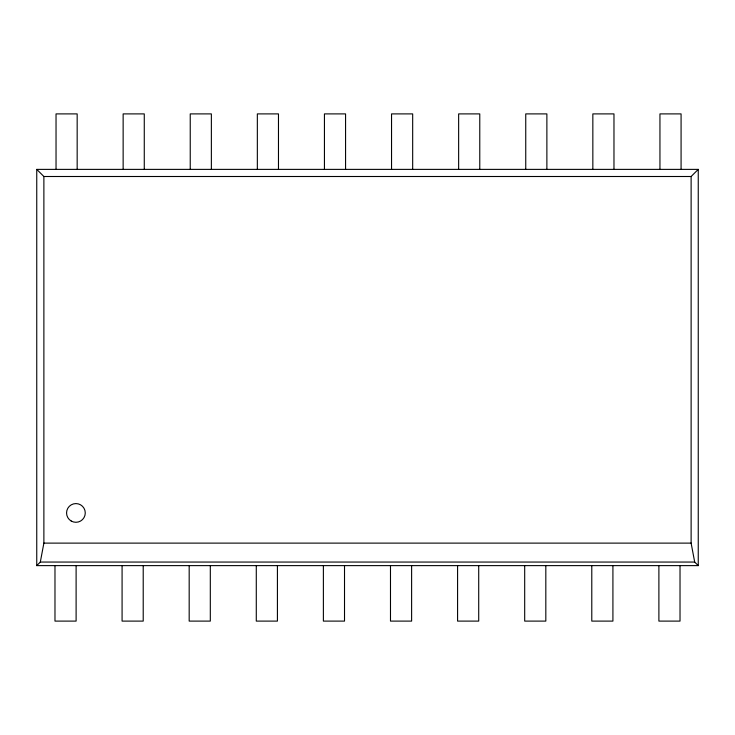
<?xml version="1.0" encoding="UTF-8"?>
<svg xmlns="http://www.w3.org/2000/svg" width="735" height="735" viewBox="0 0 735 735"><rect width="100%" height="100%" fill="white"/><g stroke="black" fill="none" stroke-linecap="round" stroke-linejoin="round"><path stroke-width="1.1" d="M36.75 565.619L40.315 562.054L43.879 543.119L43.879 176.501L36.75 169.381L36.75 565.619L698.25 565.619L698.25 169.381L36.75 169.381M43.879 176.501L691.12 176.501L698.25 169.381M43.879 543.119L691.12 543.119L694.685 562.054L698.25 565.619M40.315 562.054L694.685 562.054M691.12 176.501L691.12 543.119M681.079 169.381L681.079 113.897L659.947 113.897L659.947 169.381M680.022 565.619L680.022 621.103L658.891 621.103L658.891 565.619M613.973 169.381L613.973 113.897L592.842 113.897L592.842 169.381M612.916 565.619L612.916 621.103L591.785 621.103L591.785 565.619M546.877 169.381L546.877 113.897L525.745 113.897L525.745 169.381M545.82 565.619L545.82 621.103L524.689 621.103L524.689 565.619M479.771 169.381L479.771 113.897L458.64 113.897L458.64 169.381M478.715 565.619L478.715 621.103L457.583 621.103L457.583 565.619M412.675 169.381L412.675 113.897L391.544 113.897L391.544 169.381M411.618 565.619L411.618 621.103L390.487 621.103L390.487 565.619M345.569 169.381L345.569 113.897L324.438 113.897L324.438 169.381M344.513 565.619L344.513 621.103L323.382 621.103L323.382 565.619M278.473 169.381L278.473 113.897L257.342 113.897L257.342 169.381M277.417 565.619L277.417 621.103L256.285 621.103L256.285 565.619M211.368 169.381L211.368 113.897L190.236 113.897L190.236 169.381M210.311 565.619L210.311 621.103L189.18 621.103L189.18 565.619M144.271 169.381L144.271 113.897L123.14 113.897L123.14 169.381M143.215 565.619L143.215 621.103L122.083 621.103L122.083 565.619M77.166 169.381L77.166 113.897L56.035 113.897L56.035 169.381M76.109 565.619L76.109 621.103L54.978 621.103L54.978 565.619M71.24 521.041A9.353 9.353 0 0 0 85.269 512.938A9.353 9.353 0 0 0 71.24 504.835A9.353 9.353 0 0 0 71.24 521.041"/></g></svg>
